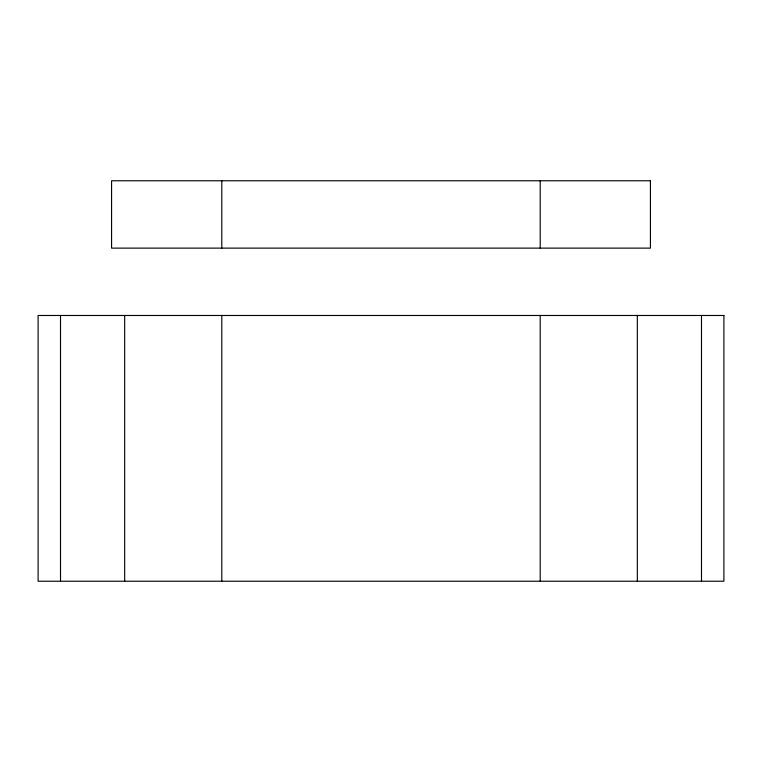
<?xml version="1.0" encoding="UTF-8"?>
<svg xmlns="http://www.w3.org/2000/svg" width="762" height="762" viewBox="0 0 762 762"><rect width="100%" height="100%" fill="white"/><g stroke="black" fill="none" stroke-linecap="round" stroke-linejoin="round"><path stroke-width="1.14" d="M701.488 315.478L701.488 581.225M637.327 315.478L637.327 581.225M540.201 180.775L540.201 248.126M540.201 315.478L540.201 581.225M221.799 180.775L221.799 248.126M221.799 315.478L221.799 581.225M124.673 315.478L124.673 581.225M60.512 315.478L60.512 581.225M650.424 180.775L111.576 180.775L111.576 248.126L650.424 248.126L650.424 180.775M723.9 315.478L38.1 315.478L38.1 581.225L723.9 581.225L723.9 315.478"/></g></svg>
